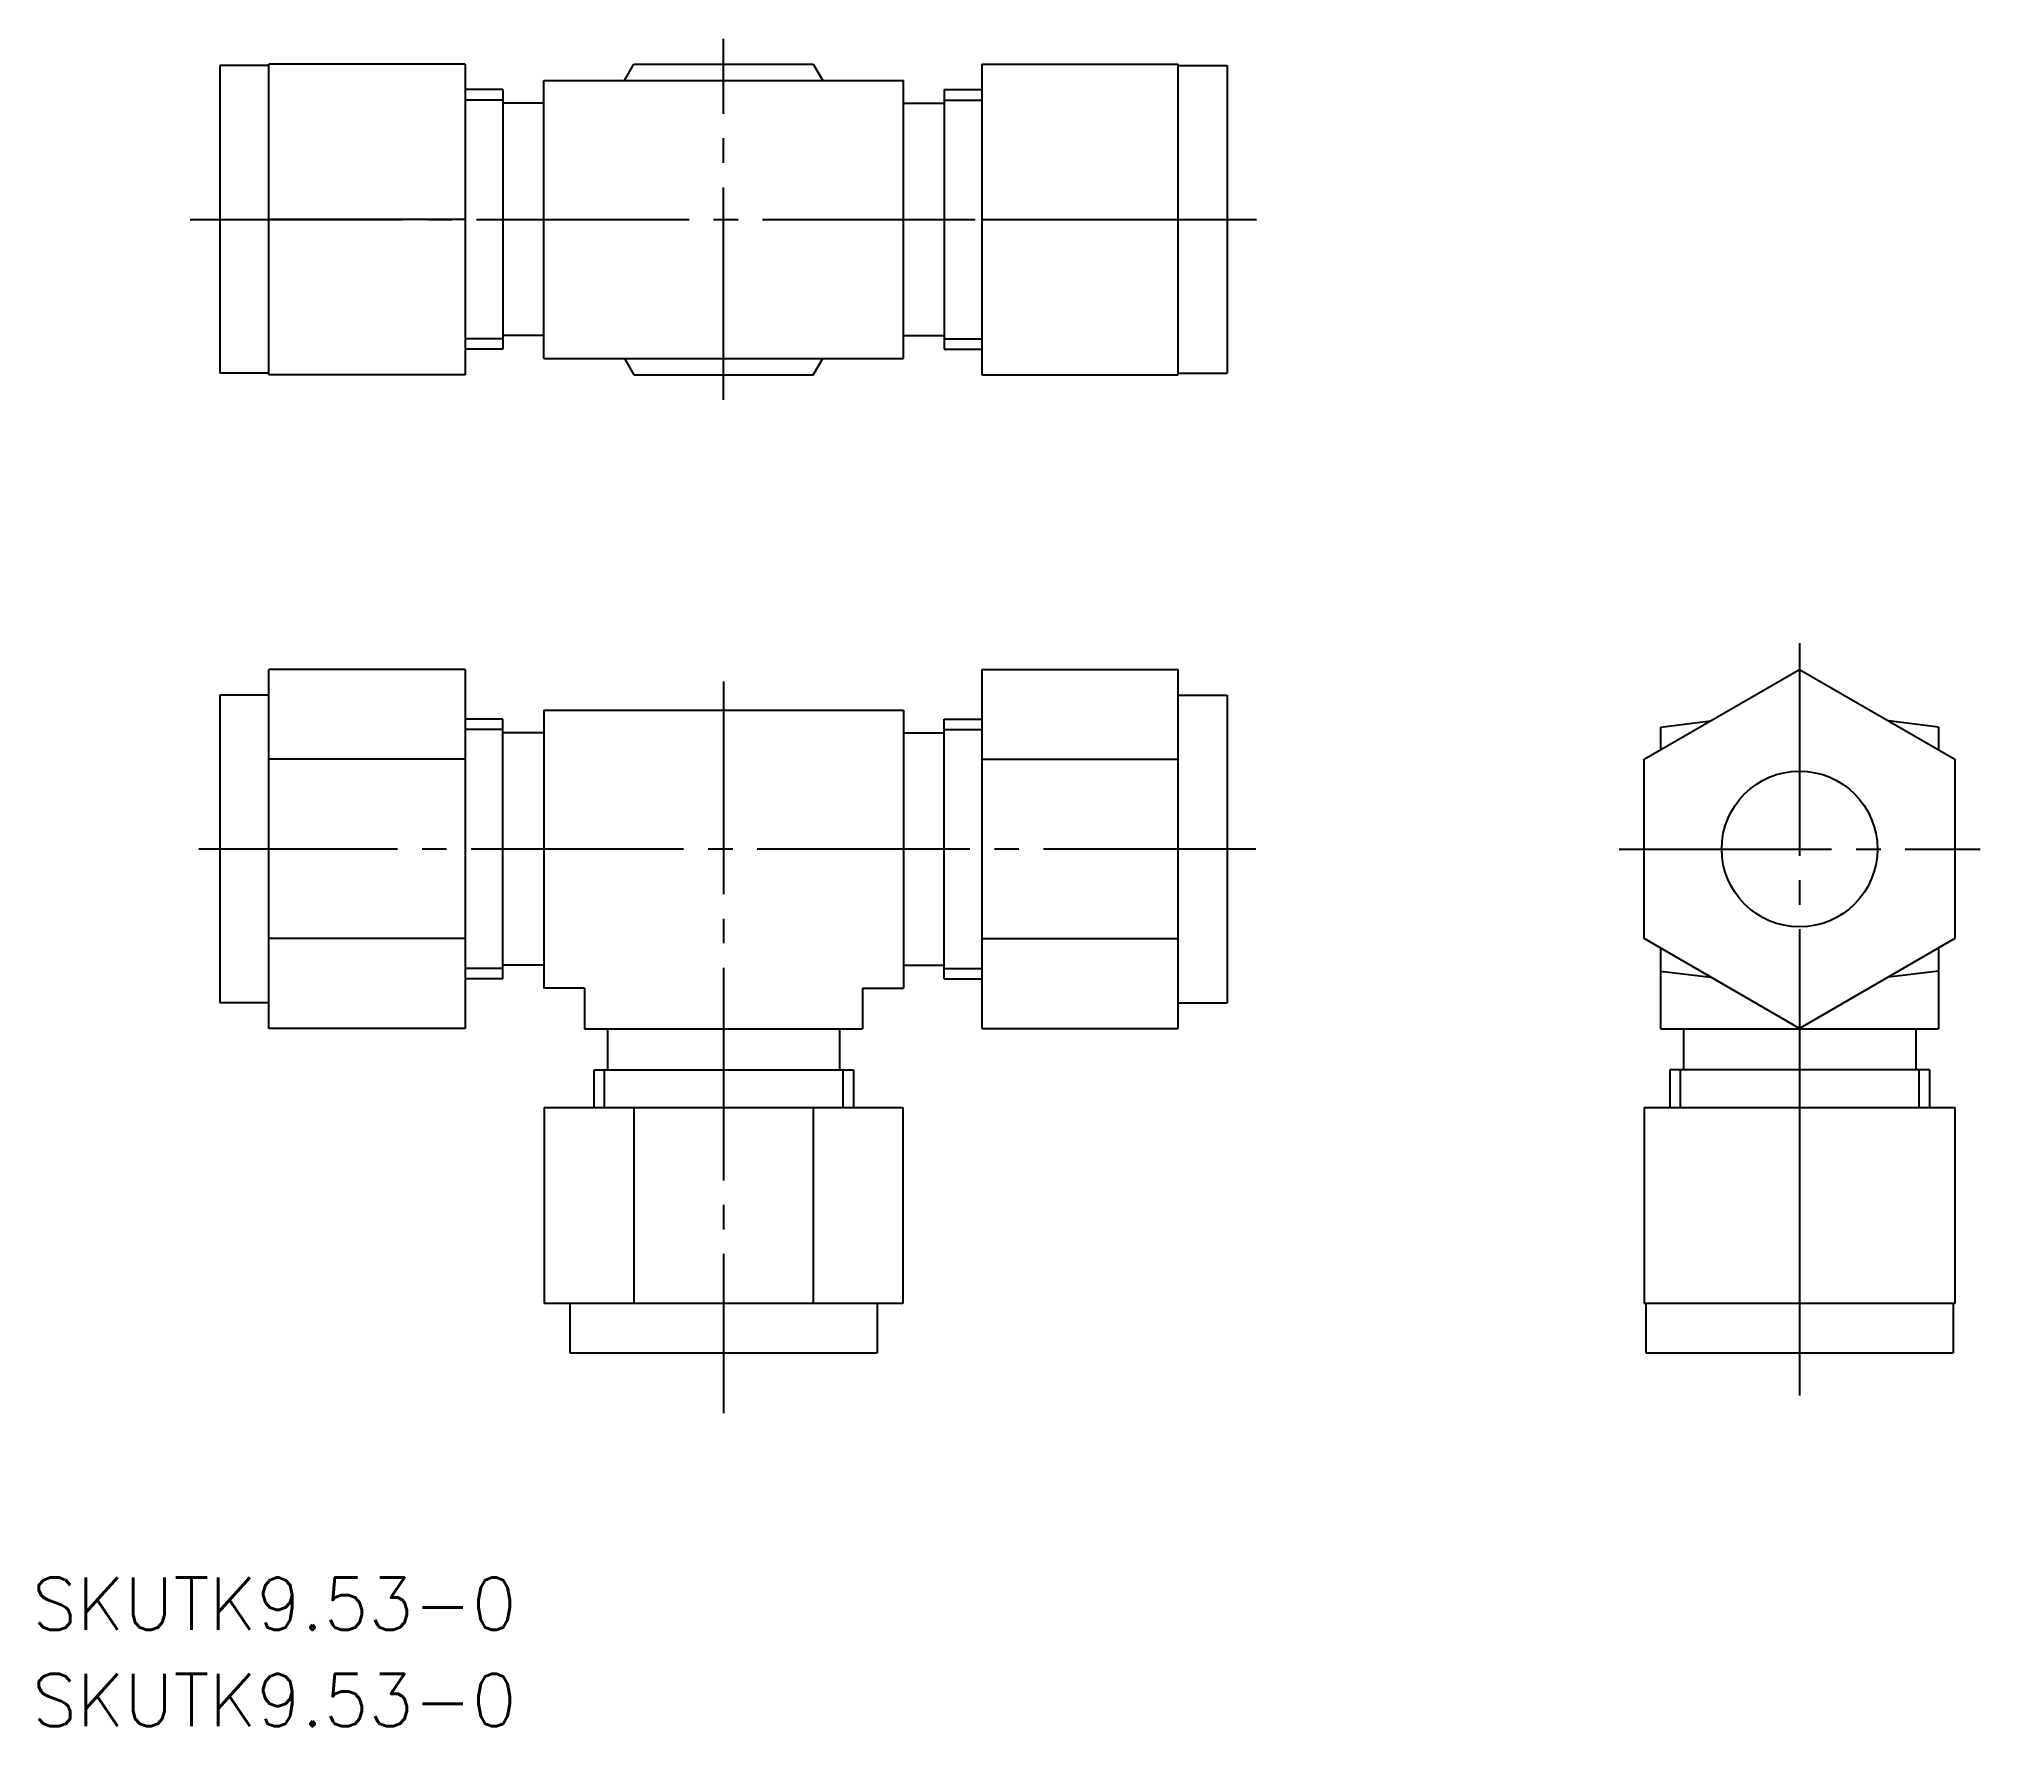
# Model space of a CAD drawing. Extents: x 76 to 195, y 60 to 164.
import ezdxf

# ---------------------------------------------------------------- set-up
doc = ezdxf.new("R2010")
doc.units = 0
doc.linetypes.add('CENTER', pattern=[17.5, 13, -1.5, 1.5, -1.5])
doc.layers.get('0').update_dxf_attribs({"linetype": 'CONTINUOUS'})
doc.layers.add('CENTER', color=1, linetype='CENTER')
doc.styles.get("Standard").update_dxf_attribs({"font": 'txt.shx', "bigfont": 'extfont.shx'})

msp = doc.modelspace()

# ---------------------------------------------------------------- linework, layer by layer
at = {"color": 7, "linetype": 'CONTINUOUS'}
for p, q in [((90.33, 161.97), (87.33, 161.97)), ((87.33, 161.97), (87.33, 143.17)), ((102.33, 162.07), (90.33, 162.07)), ((90.33, 143.07), (90.33, 162.07)), ((102.33, 162.07), (102.33, 143.07)), ((112.07, 161.07), (112.65, 162.07)), ((112.65, 162.07), (123.62, 162.07)), ((123.62, 162.07), (124.2, 161.07)), ((133.93, 162.07), (133.93, 143.07)), ((133.93, 162.07), (145.93, 162.07)), ((145.93, 143.07), (145.93, 162.07)), ((145.93, 161.97), (148.93, 161.97)), ((148.93, 161.97), (148.93, 143.17)), ((104.63, 160.51), (102.33, 160.51)), ((104.63, 160.51), (104.63, 144.63)), ((107.13, 161.07), (129.13, 161.07)), ((107.13, 144.07), (107.13, 161.07)), ((129.13, 144.07), (129.13, 161.07)), ((131.63, 160.51), (133.93, 160.51)), ((131.63, 160.51), (131.63, 144.63)), ((107.13, 159.67), (104.63, 159.67)), ((129.13, 159.67), (131.63, 159.67)), ((102.33, 152.57), (90.33, 152.57)), ((133.93, 152.57), (145.93, 152.57)), ((107.13, 145.47), (104.63, 145.47)), ((129.13, 145.47), (131.63, 145.47)), ((104.63, 144.63), (102.33, 144.63)), ((107.13, 144.07), (129.13, 144.07)), ((112.07, 144.07), (112.65, 143.07)), ((123.62, 143.07), (124.2, 144.07)), ((131.63, 144.63), (133.93, 144.63)), ((90.33, 143.17), (87.33, 143.17)), ((102.33, 143.07), (90.33, 143.07)), ((112.65, 143.07), (123.62, 143.07)), ((133.93, 143.07), (145.93, 143.07)), ((145.93, 143.17), (148.93, 143.17)), ((102.33, 125.04), (90.33, 125.04)), ((90.33, 103.1), (90.33, 125.04)), ((102.33, 125.04), (102.33, 103.1)), ((133.93, 125.04), (133.93, 103.1)), ((133.93, 125.04), (145.93, 125.04)), ((145.93, 103.1), (145.93, 125.04)), ((174.43, 119.56), (183.93, 125.04)), ((183.93, 125.04), (193.43, 119.56)), ((90.33, 123.47), (87.33, 123.47)), ((87.33, 123.47), (87.33, 104.67)), ((145.93, 123.47), (148.93, 123.47)), ((148.93, 123.47), (148.93, 104.67)), ((107.13, 122.57), (129.13, 122.57)), ((107.13, 122.57), (107.13, 105.57)), ((129.13, 122.57), (129.13, 105.57)), ((104.63, 122.01), (102.33, 122.01)), ((104.63, 106.13), (104.63, 122.01)), ((107.13, 121.17), (104.63, 121.17)), ((129.13, 121.17), (131.63, 121.17)), ((131.63, 122.01), (133.93, 122.01)), ((131.63, 106.13), (131.63, 122.01)), ((175.43, 121.53), (178.5, 121.9)), ((175.43, 121.53), (175.43, 120.13)), ((192.43, 121.53), (189.37, 121.9)), ((192.43, 121.53), (192.43, 120.13)), ((102.33, 119.56), (90.33, 119.56)), ((133.93, 119.56), (145.93, 119.56)), ((174.43, 108.59), (174.43, 119.56)), ((193.43, 119.56), (193.43, 108.59)), ((102.33, 108.59), (90.33, 108.59)), ((133.93, 108.59), (145.93, 108.59)), ((183.93, 103.1), (174.43, 108.59)), ((193.43, 108.59), (183.93, 103.1)), ((107.13, 106.97), (104.63, 106.97)), ((129.13, 106.97), (131.63, 106.97)), ((175.43, 108.01), (175.43, 103.07)), ((192.43, 108.01), (192.43, 103.07)), ((104.63, 106.13), (102.33, 106.13)), ((131.63, 106.13), (133.93, 106.13)), ((175.43, 106.61), (178.5, 106.24)), ((192.43, 106.61), (189.37, 106.24)), ((90.33, 104.67), (87.33, 104.67)), ((109.63, 105.57), (107.13, 105.57)), ((109.63, 105.57), (109.63, 103.07)), ((126.63, 105.57), (129.13, 105.57)), ((126.63, 105.57), (126.63, 103.07)), ((145.93, 104.67), (148.93, 104.67)), ((102.33, 103.1), (90.33, 103.1)), ((109.63, 103.07), (126.63, 103.07)), ((111.03, 103.07), (111.03, 100.57)), ((125.23, 103.07), (125.23, 100.57)), ((133.93, 103.1), (145.93, 103.1)), ((175.43, 103.07), (192.43, 103.07)), ((176.83, 103.07), (176.83, 100.57)), ((191.03, 103.07), (191.03, 100.57)), ((110.2, 100.57), (126.07, 100.57)), ((110.2, 100.57), (110.2, 98.27)), ((126.07, 100.57), (126.07, 98.27)), ((191.87, 100.57), (176, 100.57)), ((176, 100.57), (176, 98.27)), ((191.87, 100.57), (191.87, 98.27)), ((107.16, 98.27), (129.1, 98.27)), ((107.16, 98.27), (107.16, 86.27)), ((112.65, 98.27), (112.65, 86.27)), ((123.62, 98.27), (123.62, 86.27)), ((129.1, 98.27), (129.1, 86.27)), ((174.43, 98.27), (193.43, 98.27)), ((174.43, 98.27), (174.43, 86.27)), ((183.93, 98.27), (183.93, 86.27)), ((193.43, 98.27), (193.43, 86.27)), ((129.1, 86.27), (107.16, 86.27)), ((108.73, 86.27), (108.73, 83.27)), ((127.53, 86.27), (127.53, 83.27)), ((193.43, 86.27), (174.43, 86.27)), ((174.53, 86.27), (174.53, 83.27)), ((193.33, 86.27), (193.33, 83.27)), ((108.73, 83.27), (127.53, 83.27)), ((174.53, 83.27), (193.33, 83.27))]:
    msp.add_line(p, q, dxfattribs=at)
at = {"color": 3, "linetype": 'CONTINUOUS'}
for p, q in [((104.63, 159.87), (102.33, 159.87)), ((131.63, 159.87), (133.93, 159.87)), ((104.63, 145.27), (102.33, 145.27)), ((131.63, 145.27), (133.93, 145.27)), ((104.63, 121.37), (102.33, 121.37)), ((131.63, 121.37), (133.93, 121.37)), ((104.63, 106.77), (102.33, 106.77)), ((131.63, 106.77), (133.93, 106.77)), ((110.83, 100.57), (110.83, 98.27)), ((125.43, 100.57), (125.43, 98.27)), ((176.63, 100.57), (176.63, 98.27)), ((191.23, 100.57), (191.23, 98.27))]:
    msp.add_line(p, q, dxfattribs=at)
at = {"color": 7, "linetype": 'CONTINUOUS'}
msp.add_circle((183.93, 114.07), 4.76, dxfattribs=at)
at = {"layer": 'CENTER', "color": 1, "linetype": 'CENTER'}
for p, q in [((118.13, 141.53), (118.13, 163.61)), ((85.52, 152.57), (150.72, 152.57)), ((183.93, 126.66), (183.93, 80.66)), ((118.13, 124.31), (118.13, 79.57)), ((150.69, 114.07), (86.05, 114.07)), ((172.89, 114.07), (194.97, 114.07))]:
    msp.add_line(p, q, dxfattribs=at)

# ---------------------------------------------------------------- texts
at = {"color": 7, "linetype": 'CONTINUOUS'}
for p in [(75.85, 66.32), (75.85, 60.43)]:
    msp.add_text('SKUTK9.53-0', height=3.2, dxfattribs=at).set_placement(p)

doc.saveas('drawing.dxf')
